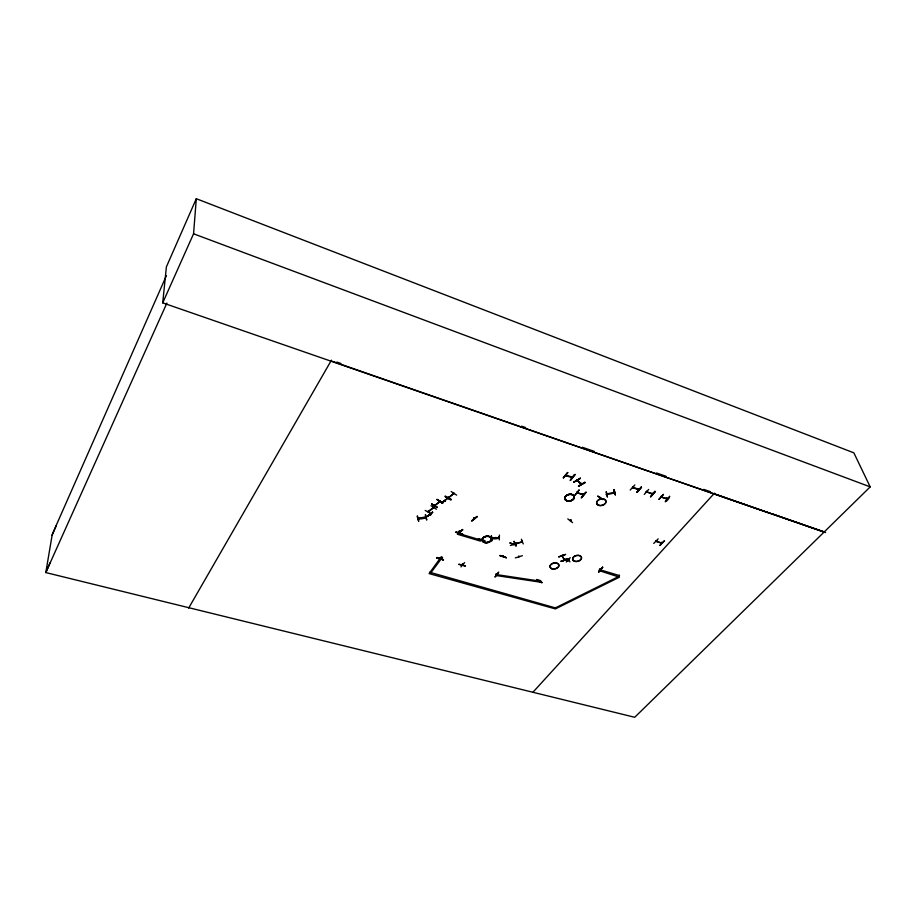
<?xml version="1.0" encoding="UTF-8"?>
<svg xmlns="http://www.w3.org/2000/svg" width="916" height="916" viewBox="0 0 916 916"><rect width="100%" height="100%" fill="white"/><g stroke="black" fill="none" stroke-linecap="round" stroke-linejoin="round"><path stroke-width="1.37" d="M496.941 574.572L496.289 574.343M440.252 557.764L440.298 558.806L440.356 557.741M462.225 564.966L462.111 564.428M162.716 302.853L193.562 233.798L196.299 198.715L853.861 452.848L870.2 486.877L824.091 532.07L162.716 302.853L166.391 266.877L196.299 198.715M430.371 514.403L430.577 514.987L429.959 514.689L430.073 513.933L430.577 514.987L430.635 514.185M566.031 475.164L566.271 475.725L566.237 474.889M444.523 500.468L444.936 501.51L445.027 500.697M459.042 564.164L465.5 566.042L458.882 564.428M443.252 559.974L436.875 557.512M443.413 559.687L436.714 558.062M459.58 531.337L459.798 531.921L459.843 531.131M436.875 557.81L443.447 559.733L436.852 557.569M568.275 560.191L568.973 559.802M577.126 492.831L577.137 492.098M582.736 494.331L582.759 494.205M572.592 522.647L567.794 518.903M536.925 579.507L541.917 582.656L536.948 579.473M661.363 496.358L661.787 497.319L661.787 496.506M656.234 540.658L656.635 541.585L656.646 540.795M450.935 499.85C438.501 490.701 449.493 501.418 451.187 499.312M431.631 503.846L437.356 507.418M431.058 513.601L425.184 510.452M606.266 491.903L607.445 497.113L606.266 491.629M570.21 557.684L566.26 562.035M575.042 495.178L579.21 489.865L575.008 494.961M567.657 472.679L563.523 477.889M506.33 557.649L499.93 555.451L506.227 557.775M506.296 557.638L499.964 555.726M515.158 543.772L522.166 541.78M430.52 514.952L429.89 514.082M581.11 484.037C581.774 483.362 581.236 485.446 581.317 483.327C582.278 487.289 575.832 478.163 577.263 480.545M491.8 540.887L491.423 535.849M503.502 556.55L503.09 555.886L503.514 556.516M512.903 543.6L513.017 544.459M513.258 544.264L513.132 543.669M439.508 500.88L439.211 501.728M439.68 500.823L439.898 501.602L439.875 500.938M428.127 511.346L433.474 507.579M428.848 511.036L428.241 511.849M428.459 511.391L428.39 512.01L433.692 507.716M449.046 497.571L448.222 497.331M453.397 493.987C452.08 492.602 454.176 494.938 453.775 493.037M613.72 492.522L613.72 491.903C619.869 493.277 592.915 496.564 614.556 492.293M418.635 521.307L417.146 516.2M52.086 535.391L56.3 525.589M50.082 562.779L45.8 572.569L634.719 717.285L824.091 532.07M166.449 275.567L52.269 534.326L45.8 572.569L166.884 303.093M462.763 564.737L463.485 565.172L463.427 564.393M480.946 539.673L481.266 540.566L481.587 539.513M419.001 518.708L418.051 518.135M570.828 520.345C569.271 520.906 572.099 520.574 570.622 519.819M496.575 574.183L496.254 575.557L540.967 582.255L541.482 581.351L496.186 574.538M566.97 560.352L567.096 560.913L567.176 559.905M599.74 498.006L599.854 498.579L600.312 497.571M481.656 540.108L481.369 539.444L481.679 540.039M188.65 608.11L331.432 360.194M577.916 480.751L577.721 480.121M515.227 543.76L522.338 542.02L522.235 541.253M522.315 541.997L522.063 541.253M607.869 494.377L607.594 493.61M429.707 572.237L555.898 608.029L555.188 608.854L429.1 573.588L441.203 556.848M459.099 533.593L481.015 540.131L480.305 541.058L458.401 534.543L458.996 532.769M442.474 557.214L430.978 572.592M456.065 532.047L462.695 534.074L456.088 532.059M459.225 532.837L458.664 533.833L459.076 533.295M440.424 558.279L440.012 558.084M478.518 538.757L484.759 540.692M481.415 540.028L481.037 540.497L481.221 539.513M460.954 566.889L464.618 562.596M462.695 564.439L462.866 565.058L462.981 564.267M567.737 472.748L563.214 477.866L567.622 472.45M571.733 477.247L571.515 476.721M574.24 474.648C561.302 492.258 584.5 462.58 570.508 480.27M496.758 573.954L496.724 574.744L496.323 573.828M448.359 497.823L453.66 493.449M509.88 542.902L516.406 544.997L510.029 543.062M495.064 576.897L498.705 572.134L495.109 576.862M453.775 493.678L448.554 497.938L448.279 497.205M502.93 556.069L503.159 556.447M562.149 555.932L564.496 560.26L564.084 559.298M562.172 556.035L564.76 560.157L564.6 559.55M433.6 507.796L433.611 507.155M577 492.27L577.446 492.613M577.916 492.842L577.32 492.087M582.828 494.709L582.908 494.033M585.782 492.316C571.928 509.239 595.686 481.427 581.454 497.079M424.99 517.78L425.745 517.425M630.197 490.037L634.811 484.965M633.242 487.129L633.151 487.942L633.368 487.381M638.257 489.03L638.921 489.82L638.612 489.27M638.223 489.579L639.07 489.613L638.83 489.018M641.475 487.255L636.826 492.258L641.12 486.923M644.246 494.434L648.665 489.453M651.986 493.255L652.627 494.171L652.307 493.621M650.852 496.678C664.627 480.74 641.429 507.956 654.791 491.262M663.402 494.4L659.028 499.403M661.192 496.369L661.306 497.136L667.329 498.441M555.279 607.468L556.058 608.579L619.411 577.172L599.007 570.553L599.659 569.225M666.711 498.235L666.562 498.407M667.432 498.945L666.825 498.201M669.653 496.529C659.635 506.491 669.894 499.712 669.527 496.254M602.636 567.256L598.709 572.019L602.602 567.244M598.709 572.019L602.659 567.279M555.371 607.915L618.758 576.473L619.411 575.168M658.157 538.871L653.738 543.463M656.875 541.367C654.299 540.211 664.329 544.482 661.249 542.535M659.932 545.226L664.512 540.944M660.012 545.455L664.203 540.772M533.204 691.946L714.514 493.117M433.623 507.819L432.867 507.395M539.329 580.526L539.558 581.271L539.959 580.744M566.912 560.775L567.336 559.848M567.542 560.581L567.508 559.951M571.034 520.528L570.828 519.922M600.381 498.224L600.14 497.457M492.671 538.413L492.442 537.635M498.659 537.623L499.335 537.577M462.546 565.069L462.362 564.107M442.646 502.792L436.955 499.426M445.256 496.472L451.233 499.621M439.898 501.556L434.459 505.735M439.898 501.521L434.711 505.804L434.436 505.071M453.729 493.163L453.431 494.01M442.714 502.999L437.264 499.472M456.637 495.121L451.187 491.537M441.707 503.147L447.042 498.556M427.36 516.601L432.627 512.307M436.44 509.227L431.012 505.689M432.627 512.319L427.108 516.498L432.604 512.101M473.927 518.364L473.767 517.815M471.923 521.009L477.247 516.761M459.466 531.452L459.179 531.062M459.924 531.738L459.248 531.601M462.477 529.459L457.267 533.925L462.798 529.895M599.969 497.514L599.625 498.43L600.461 498.132M571.034 520.448L570.496 520.277M603.186 499.472L597.77 496.06M565.092 558.932L569.992 561.817M536.719 579.988L541.917 582.656L536.936 579.794M448.748 497.457L449.103 497.525M462.511 534.246L455.893 532.219M573.897 482.137L580.423 478.301L573.908 482.114M580.389 478.095L574.046 482.056M578.614 486.339L584.82 482.079M578.568 486.316L585.129 482.572L578.488 486.018M478.335 538.929L484.85 540.887M434.905 505.323L434.997 504.865M434.825 505.792L434.642 505.266M425.665 517.437C408.868 518.25 424.417 520.506 425.677 516.887M570.576 520.826L570.244 520.116M565.722 475.278L572.168 476.95M571.87 477.11L572.202 477.373M577.275 492.625L583.572 494.697M632.784 487.518L633.368 487.678M583.252 494.4L583.503 494.972L583.469 494.148M614.464 492.533L614.235 491.755M491.915 537.681C490.518 539.593 500.663 539.055 499.163 537.051M515.88 543.783L515.88 543.177M491.423 535.814L491.823 540.623M437.035 499.644L442.76 502.999M566.214 475.69L565.779 474.74M572.053 477.648L565.676 475.564L565.596 474.751M558.794 556.997L565.641 554.386L558.749 556.791M562.275 555.325L562.413 556.413L562.367 555.394M561.142 561.165L568 558.783M638.818 489.808L632.635 487.69M646.627 491.915L652.776 493.964L652.535 493.369M652.524 494.159L646.249 491.549M661.501 542.341L661.833 543.257M568.264 559.447L569.054 560.18M568.882 560.352L568.847 559.562M597.919 496.266L602.934 499.621M418.852 518.765L418.726 517.964L418.933 518.777M425.631 517.666L425.505 516.853M459.305 530.879L459.637 531.898M613.823 489.545L615.323 494.915L614.235 489.694M521.399 539.203L523.219 543.921M517.529 543.428L510.372 545.489M522.395 555.703L515.342 557.901M492.007 538.242L492.533 538.196M481.266 540.566L481.003 539.856M577.423 480.305L581.832 484.289L581.649 483.659M499.174 537.829L499.083 537.005M515.845 543.566L515.685 543.016M425.619 514.792L426.73 520.07L425.276 514.826M421.291 517.758L423.661 517.368M444.684 501.018L444.844 500.926M473.87 517.803L474.11 518.834L474.225 518.055M493.781 537.715L496.106 537.497M499.231 537.577L491.961 538.471L491.766 537.749M499.426 535.058L499.277 539.925M439.359 501.968L439.337 501.384M613.938 489.774L615.346 494.823M600.484 569.844L600.037 568.996M568.779 560.329L568.424 559.436M661.856 543.234L661.913 542.478M562.355 556.367L562.035 555.405M632.807 486.98L638.956 489.568M667.169 499.151L667.249 498.35M441.26 557.317L442.531 557.684M599.774 569.683L619.525 575.614M513.853 544.791L513.979 543.944M656.062 540.669L656.154 541.436L661.936 543.222M577.195 492.819L583.469 494.926M637.17 492.361L641.509 487.289M663.47 494.468L658.97 499.186M661.306 497.136L666.768 498.98M646.41 492.121L647.097 492.304L647.005 491.503M331.031 360.881L770.402 513.464M771.627 513.636L823.965 531.772M336.825 362.06L340.878 363.469M521.628 426.18L525.67 427.589M582.324 447.248L594.473 451.462M656.52 472.988L665.955 476.263M703.728 489.373L710.472 491.709M714.022 493.655L825.625 532.597M193.562 233.798L870.2 486.877M462.843 565.012L462.683 564.141M568.309 560.168L568.126 559.607M600.072 569.718L599.9 569.157M565.653 475.507L565.458 474.935M462.591 529.769L457.565 534.085M428.928 511.597L428.539 510.922M632.704 487.747L632.475 487.175M447.123 498.865L441.695 502.918M577.595 480.889L577.286 479.778M498.499 537.841L498.567 537.062M473.686 518.559L473.572 517.964M474.305 518.593L474.248 518.032M662.039 497.09L661.043 496.541M476.973 516.384L471.637 520.872L477.007 516.578M539.387 581.168L539.696 580.263M514.151 541.241L516.109 546.199L513.876 541.562M651.837 493.426L652.02 494.033M646.788 491.755L647.097 492.304L646.467 491.388M646.398 491.365L646.49 492.167M607.079 493.758L607.297 494.571L606.942 493.85M599.568 497.812L599.808 498.579M581.042 483.499L581.191 484.083M577.767 492.236L577.985 492.865M571.366 476.904L571.504 477.465M567.977 558.726L568.172 559.264L561.119 561.119M564.359 559.172L564.588 559.768M417.513 516.063L418.669 521.067M555.806 607.583L556.058 608.579M539.89 580.366L540.074 580.95M521.57 541.39L521.673 542.146M518.96 556.31L518.994 556.882L518.822 556.138M515.181 543.154L515.296 543.921M512.8 543.635L512.788 544.39M498.487 537.12L498.659 537.875M496.22 573.851L496.209 574.607M453.798 493.621L453.58 492.911M458.847 532.849L458.664 533.833M444.466 500.434L444.409 501.235L444.271 500.583M439.142 501.189L439.165 501.853M440.585 557.81L440.688 558.405M432.879 507.475L432.89 508.059M428.173 511.231L428.39 512.01M424.978 516.945L425.104 517.769M418.2 518.044L418.326 518.88M518.616 556.756L518.605 556.779M431.654 504.075L437.321 507.487L431.642 504.109M568.046 558.978L561.187 561.405L568.057 559.012M574.653 561.382A4.569 2.977 -12.6 0 0 581.58 558.119A4.569 2.977 -12.6 0 0 575.019 556.115A4.569 2.977 -12.6 0 0 574.653 561.382M574.607 561.153A4.557 2.966 -12.6 0 0 581.511 557.89A4.557 2.966 -12.6 0 0 574.973 555.898A4.557 2.966 -12.6 0 0 574.607 561.153M598.709 505.437A4.786 3.24 -14.4 0 0 606.014 501.899A4.786 3.24 -14.4 0 0 599.213 499.655A4.786 3.24 -14.4 0 0 598.709 505.437M598.652 505.197A4.775 3.24 -14.4 0 0 605.934 501.682A4.775 3.24 -14.4 0 0 599.156 499.438A4.775 3.24 -14.4 0 0 598.652 505.197M552.096 568.882A4.546 2.954 -11.7 0 0 558.955 565.641A4.546 2.954 -11.7 0 0 552.359 563.672A4.546 2.954 -11.7 0 0 552.096 568.882M552.05 568.641A4.534 2.954 -11.7 0 0 558.897 565.412A4.534 2.954 -11.7 0 0 552.314 563.443A4.534 2.954 -11.7 0 0 552.05 568.641M484.553 542.512A4.694 3.172 -9.4 0 0 491.526 539.1A4.694 3.172 -9.4 0 0 484.507 536.982A4.694 3.172 -9.4 0 0 484.553 542.512A4.683 3.16 -9.4 0 0 491.503 539.1A4.683 3.16 -9.4 0 0 484.518 536.994A4.683 3.16 -9.4 0 0 484.564 542.49M484.53 542.249A4.672 3.149 -9.4 0 0 491.457 538.871A4.672 3.149 -9.4 0 0 484.484 536.765A4.672 3.149 -9.4 0 0 484.53 542.249M484.518 542.375A4.706 3.172 -9.4 0 0 491.514 538.963A4.706 3.172 -9.4 0 0 484.484 536.845A4.706 3.172 -9.4 0 0 484.518 542.375M567.015 500.903A4.809 3.309 -13.2 0 0 574.309 497.331A4.843 3.321 -13.2 0 0 567.359 495.041A4.843 3.321 -13.2 0 0 567.004 500.915A4.843 3.321 -13.2 0 0 574.343 497.331A4.809 3.309 -13.2 0 0 567.37 495.064A4.809 3.309 -13.2 0 0 567.015 500.903M566.97 500.663A4.798 3.298 -13.2 0 0 574.24 497.102A4.798 3.298 -13.2 0 0 567.325 494.835A4.798 3.298 -13.2 0 0 566.97 500.663M566.97 500.789A4.843 3.321 -13.2 0 0 574.309 497.193A4.843 3.321 -13.2 0 0 567.336 494.915A4.843 3.321 -13.2 0 0 566.97 500.789"/></g></svg>
